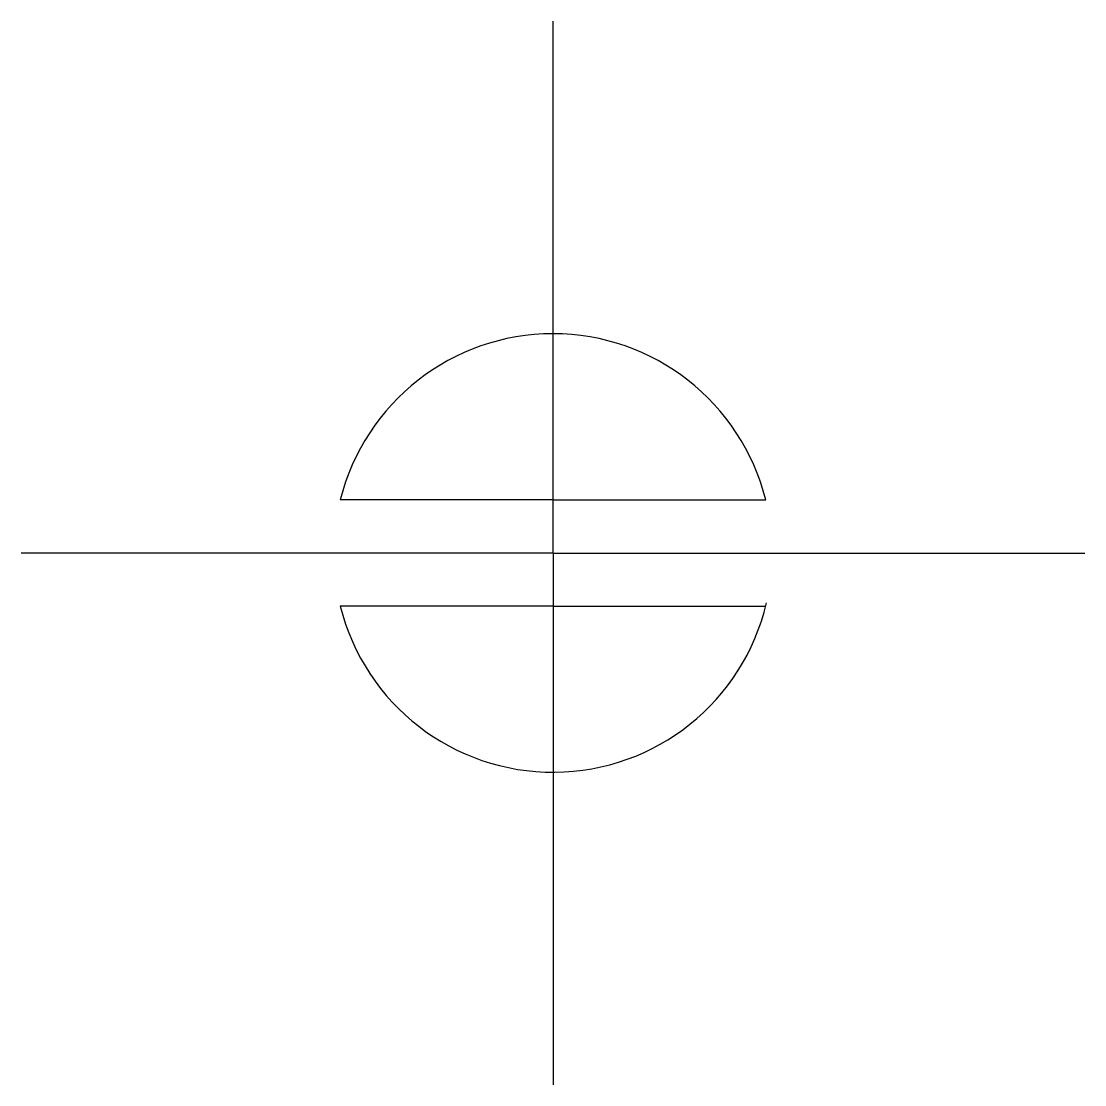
# Model space of a CAD drawing. Header units: millimetres. Extents: x -10 to 10, y -10 to 10.
import ezdxf

# ---------------------------------------------------------------- set-up
doc = ezdxf.new("R2010")
doc.units = ezdxf.units.MM

msp = doc.modelspace()

# ---------------------------------------------------------------- linework, layer by layer
for p, q in [((0, 0), (0, 10)), ((0, 1), (-4, 1)), ((0, 0), (0, 1)), ((0, 1), (4, 1)), ((0, 0), (-10, 0)), ((0, 0), (0, -10)), ((0, 0), (10, 0)), ((0, 0), (0, -1)), ((0, -1), (-4, -1)), ((0, -1), (4, -1))]:
    msp.add_line(p, q)
for start, end in [(14.0362, 165.9638), (194.0362, 346.8377)]:
    msp.add_arc((0, 0), 4.123, start, end)

doc.saveas('drawing.dxf')
